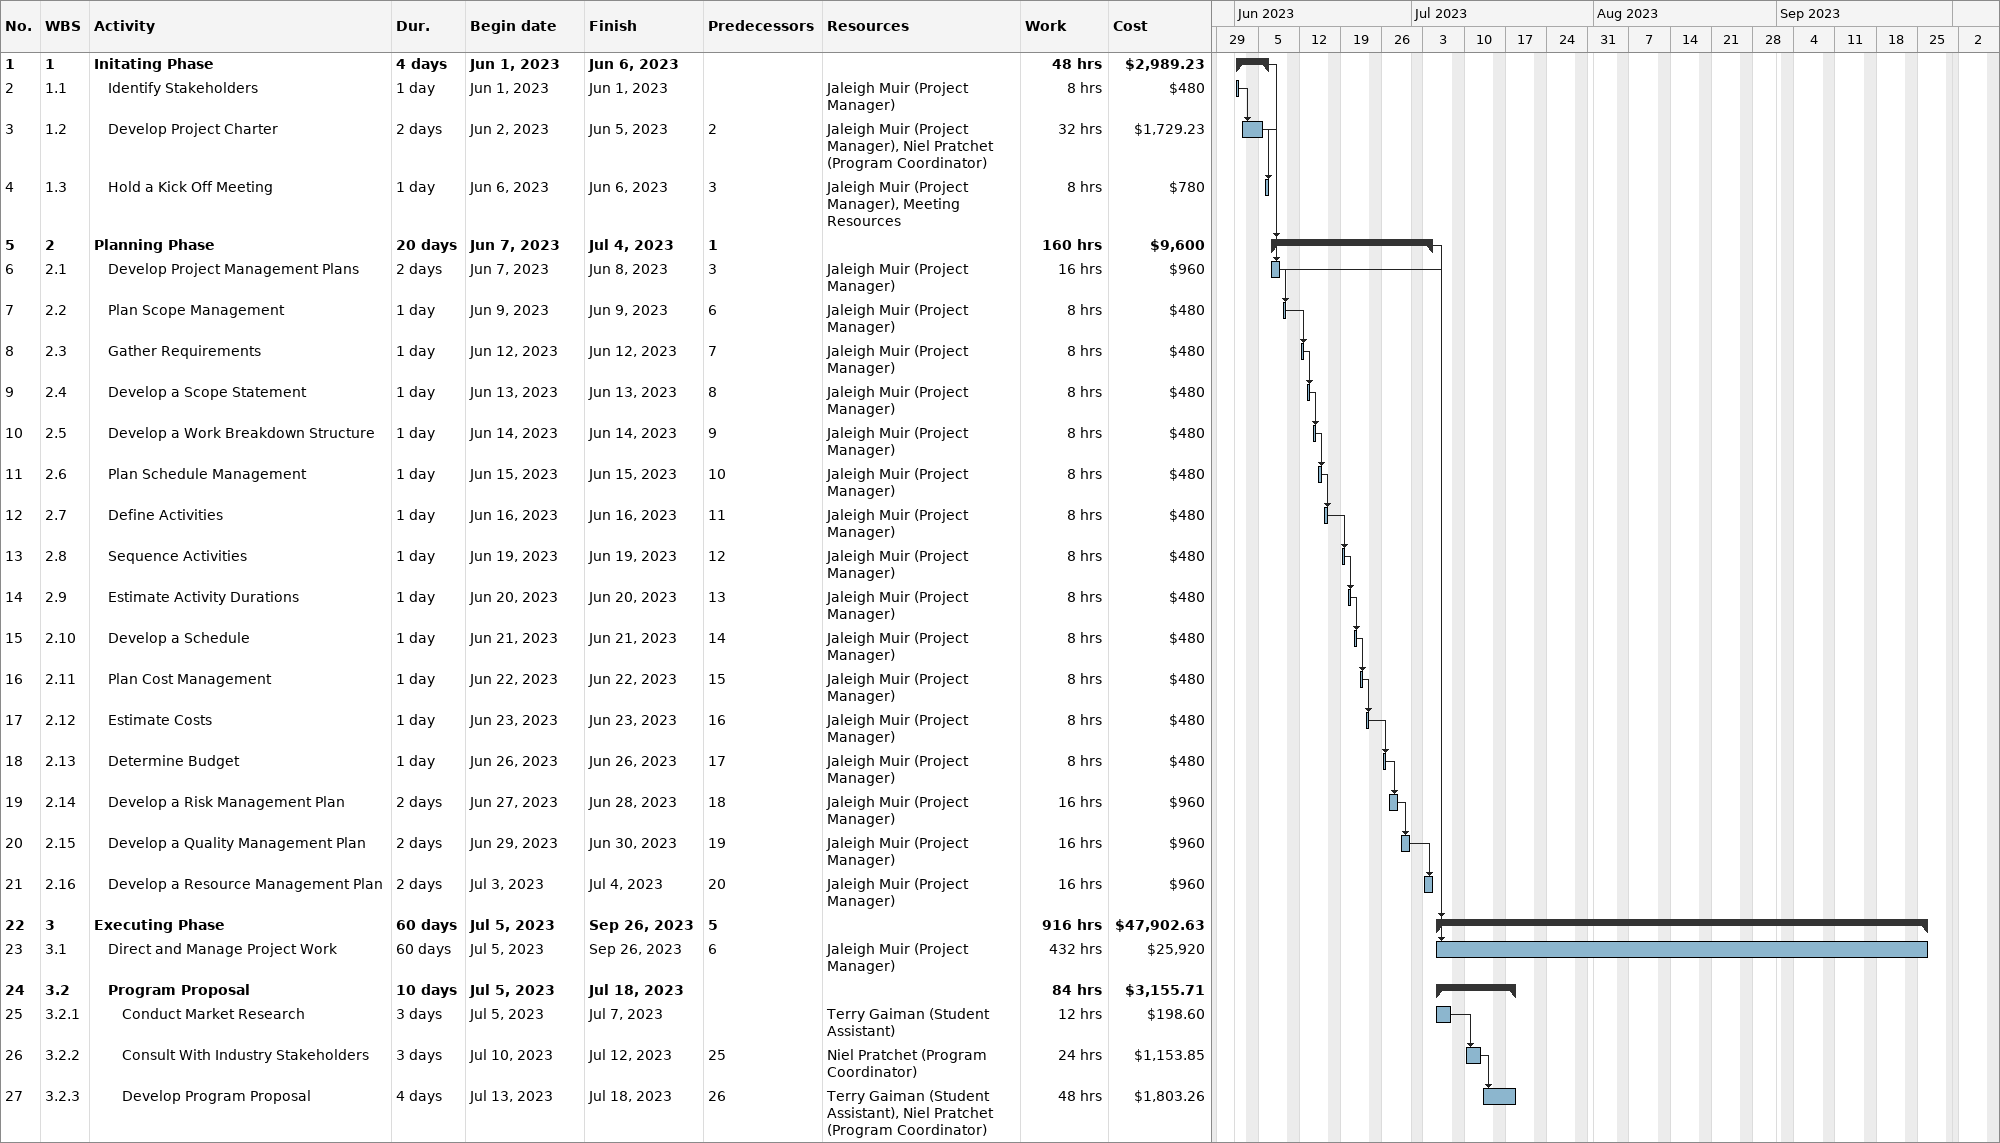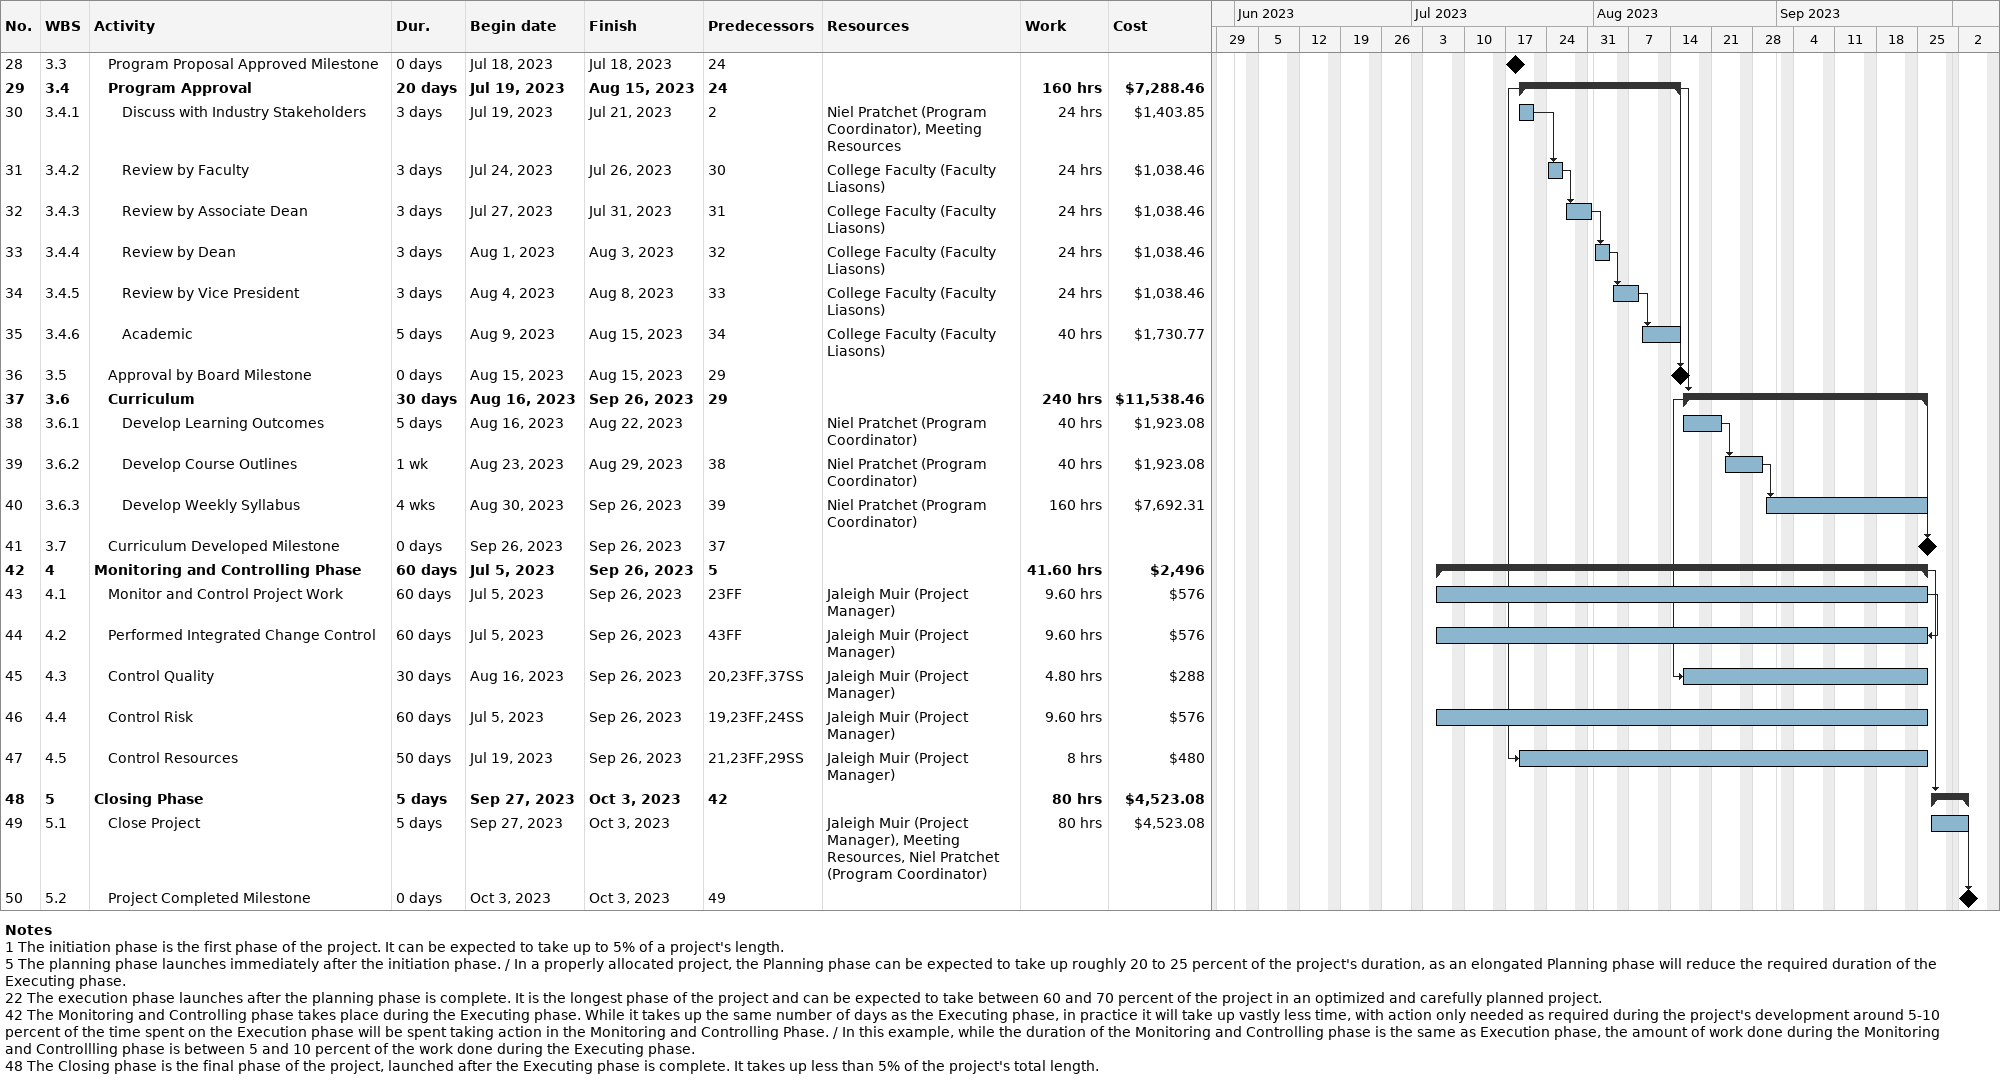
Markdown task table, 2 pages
| ID | WBS | Task | Duration | Start | Finish | Predecessors | Resources | Work (h) | Cost ($) |
|---|---|---|---|---|---|---|---|---|---|
| 1 | 1 | **Initating Phase** | 4d | 2023-06-01 | 2023-06-06 |  |  | 48 | 2989.23 |
| 2 | 1.1 | Identify Stakeholders | 1d | 2023-06-01 | 2023-06-01 |  | Jaleigh Muir (Project Manager) | 8 | 480 |
| 3 | 1.2 | Develop Project Charter | 2d | 2023-06-02 | 2023-06-05 | 2 | Jaleigh Muir (Project Manager), Niel Pratchet (Program Coordinator) | 32 | 1729.23 |
| 4 | 1.3 | Hold a Kick Off Meeting | 1d | 2023-06-06 | 2023-06-06 | 3 | Jaleigh Muir (Project Manager), Meeting Resources | 8 | 780 |
| 5 | 2 | **Planning Phase** | 20d | 2023-06-07 | 2023-07-04 | 1 |  | 160 | 9600 |
| 6 | 2.1 | Develop Project Management Plans | 2d | 2023-06-07 | 2023-06-08 | 3 | Jaleigh Muir (Project Manager) | 16 | 960 |
| 7 | 2.2 | Plan Scope Management | 1d | 2023-06-09 | 2023-06-09 | 6 | Jaleigh Muir (Project Manager) | 8 | 480 |
| 8 | 2.3 | Gather Requirements | 1d | 2023-06-12 | 2023-06-12 | 7 | Jaleigh Muir (Project Manager) | 8 | 480 |
| 9 | 2.4 | Develop a Scope Statement | 1d | 2023-06-13 | 2023-06-13 | 8 | Jaleigh Muir (Project Manager) | 8 | 480 |
| 10 | 2.5 | Develop a Work Breakdown Structure | 1d | 2023-06-14 | 2023-06-14 | 9 | Jaleigh Muir (Project Manager) | 8 | 480 |
| 11 | 2.6 | Plan Schedule Management | 1d | 2023-06-15 | 2023-06-15 | 10 | Jaleigh Muir (Project Manager) | 8 | 480 |
| 12 | 2.7 | Define Activities | 1d | 2023-06-16 | 2023-06-16 | 11 | Jaleigh Muir (Project Manager) | 8 | 480 |
| 13 | 2.8 | Sequence Activities | 1d | 2023-06-19 | 2023-06-19 | 12 | Jaleigh Muir (Project Manager) | 8 | 480 |
| 14 | 2.9 | Estimate Activity Durations | 1d | 2023-06-20 | 2023-06-20 | 13 | Jaleigh Muir (Project Manager) | 8 | 480 |
| 15 | 2.10 | Develop a Schedule | 1d | 2023-06-21 | 2023-06-21 | 14 | Jaleigh Muir (Project Manager) | 8 | 480 |
| 16 | 2.11 | Plan Cost Management | 1d | 2023-06-22 | 2023-06-22 | 15 | Jaleigh Muir (Project Manager) | 8 | 480 |
| 17 | 2.12 | Estimate Costs | 1d | 2023-06-23 | 2023-06-23 | 16 | Jaleigh Muir (Project Manager) | 8 | 480 |
| 18 | 2.13 | Determine Budget | 1d | 2023-06-26 | 2023-06-26 | 17 | Jaleigh Muir (Project Manager) | 8 | 480 |
| 19 | 2.14 | Develop a Risk Management Plan | 2d | 2023-06-27 | 2023-06-28 | 18 | Jaleigh Muir (Project Manager) | 16 | 960 |
| 20 | 2.15 | Develop a Quality Management Plan | 2d | 2023-06-29 | 2023-06-30 | 19 | Jaleigh Muir (Project Manager) | 16 | 960 |
| 21 | 2.16 | Develop a Resource Management Plan | 2d | 2023-07-03 | 2023-07-04 | 20 | Jaleigh Muir (Project Manager) | 16 | 960 |
| 22 | 3 | **Executing Phase** | 60d | 2023-07-05 | 2023-09-26 | 5 |  | 916 | 47902.63 |
| 23 | 3.1 | Direct and Manage Project Work | 60d | 2023-07-05 | 2023-09-26 | 6 | Jaleigh Muir (Project Manager) | 432 | 25920 |
| 24 | 3.2 | **Program Proposal** | 10d | 2023-07-05 | 2023-07-18 |  |  | 84 | 3155.71 |
| 25 | 3.2.1 | Conduct Market Research | 3d | 2023-07-05 | 2023-07-07 |  | Terry Gaiman (Student Assistant) | 12 | 198.60 |
| 26 | 3.2.2 | Consult With Industry Stakeholders | 3d | 2023-07-10 | 2023-07-12 | 25 | Niel Pratchet (Program Coordinator) | 24 | 1153.85 |
| 27 | 3.2.3 | Develop Program Proposal | 4d | 2023-07-13 | 2023-07-18 | 26 | Terry Gaiman (Student Assistant), Niel Pratchet (Program Coordinator) | 48 | 1803.26 |
| 28 | 3.3 | Program Proposal Approved Milestone | 0d | 2023-07-18 | 2023-07-18 | 24 |  |  |  |
| 29 | 3.4 | **Program Approval** | 20d | 2023-07-19 | 2023-08-15 | 24 |  | 160 | 7288.46 |
| 30 | 3.4.1 | Discuss with Industry Stakeholders | 3d | 2023-07-19 | 2023-07-21 | 2 | Niel Pratchet (Program Coordinator), Meeting Resources | 24 | 1403.85 |
| 31 | 3.4.2 | Review by Faculty | 3d | 2023-07-24 | 2023-07-26 | 30 | College Faculty (Faculty Liasons) | 24 | 1038.46 |
| 32 | 3.4.3 | Review by Associate Dean | 3d | 2023-07-27 | 2023-07-31 | 31 | College Faculty (Faculty Liasons) | 24 | 1038.46 |
| 33 | 3.4.4 | Review by Dean | 3d | 2023-08-01 | 2023-08-03 | 32 | College Faculty (Faculty Liasons) | 24 | 1038.46 |
| 34 | 3.4.5 | Review by Vice President | 3d | 2023-08-04 | 2023-08-08 | 33 | College Faculty (Faculty Liasons) | 24 | 1038.46 |
| 35 | 3.4.6 | Academic | 5d | 2023-08-09 | 2023-08-15 | 34 | College Faculty (Faculty Liasons) | 40 | 1730.77 |
| 36 | 3.5 | Approval by Board Milestone | 0d | 2023-08-15 | 2023-08-15 | 29 |  |  |  |
| 37 | 3.6 | **Curriculum** | 30d | 2023-08-16 | 2023-09-26 | 29 |  | 240 | 11538.46 |
| 38 | 3.6.1 | Develop Learning Outcomes | 5d | 2023-08-16 | 2023-08-22 |  | Niel Pratchet (Program Coordinator) | 40 | 1923.08 |
| 39 | 3.6.2 | Develop Course Outlines | 1w | 2023-08-23 | 2023-08-29 | 38 | Niel Pratchet (Program Coordinator) | 40 | 1923.08 |
| 40 | 3.6.3 | Develop Weekly Syllabus | 4w | 2023-08-30 | 2023-09-26 | 39 | Niel Pratchet (Program Coordinator) | 160 | 7692.31 |
| 41 | 3.7 | Curriculum Developed Milestone | 0d | 2023-09-26 | 2023-09-26 | 37 |  |  |  |
| 42 | 4 | **Monitoring and Controlling Phase** | 60d | 2023-07-05 | 2023-09-26 | 5 |  | 41.60 | 2496 |
| 43 | 4.1 | Monitor and Control Project Work | 60d | 2023-07-05 | 2023-09-26 | 23FF | Jaleigh Muir (Project Manager) | 9.60 | 576 |
| 44 | 4.2 | Performed Integrated Change Control | 60d | 2023-07-05 | 2023-09-26 | 43FF | Jaleigh Muir (Project Manager) | 9.60 | 576 |
| 45 | 4.3 | Control Quality | 30d | 2023-08-16 | 2023-09-26 | 20, 23FF, 37SS | Jaleigh Muir (Project Manager) | 4.80 | 288 |
| 46 | 4.4 | Control Risk | 60d | 2023-07-05 | 2023-09-26 | 19, 23FF, 24SS | Jaleigh Muir (Project Manager) | 9.60 | 576 |
| 47 | 4.5 | Control Resources | 50d | 2023-07-19 | 2023-09-26 | 21, 23FF, 29SS | Jaleigh Muir (Project Manager) | 8 | 480 |
| 48 | 5 | **Closing Phase** | 5d | 2023-09-27 | 2023-10-03 | 42 |  | 80 | 4523.08 |
| 49 | 5.1 | Close Project | 5d | 2023-09-27 | 2023-10-03 |  | Jaleigh Muir (Project Manager), Meeting Resources, Niel Pratchet (Program Coordinator) | 80 | 4523.08 |
| 50 | 5.2 | Project Completed Milestone | 0d | 2023-10-03 | 2023-10-03 | 49 |  |  |  |

Notes
- 1: The initiation phase is the first phase of the project. It can be expected to take up to 5% of a project's length.
- 5: The planning phase launches immediately after the initiation phase. / In a properly allocated project, the Planning phase can be expected to take up roughly 20 to 25 percent of the project's duration, as an elongated Planning phase will reduce the required duration of the Executing phase.
- 22: The execution phase launches after the planning phase is complete. It is the longest phase of the project and can be expected to take between 60 and 70 percent of the project in an optimized and carefully planned project.
- 42: The Monitoring and Controlling phase takes place during the Executing phase. While it takes up the same number of days as the Executing phase, in practice it will take up vastly less time, with action only needed as required during the project's development around 5-10 percent of the time spent on the Execution phase will be spent taking action in the Monitoring and Controlling Phase. / In this example, while the duration of the Monitoring and Controlling phase is the same as Execution phase, the amount of work done during the Monitoring and Controllling phase is between 5 and 10 percent of the work done during the Executing phase.
- 48: The Closing phase is the final phase of the project, launched after the Executing phase is complete. It takes up less than 5% of the project's total length.
